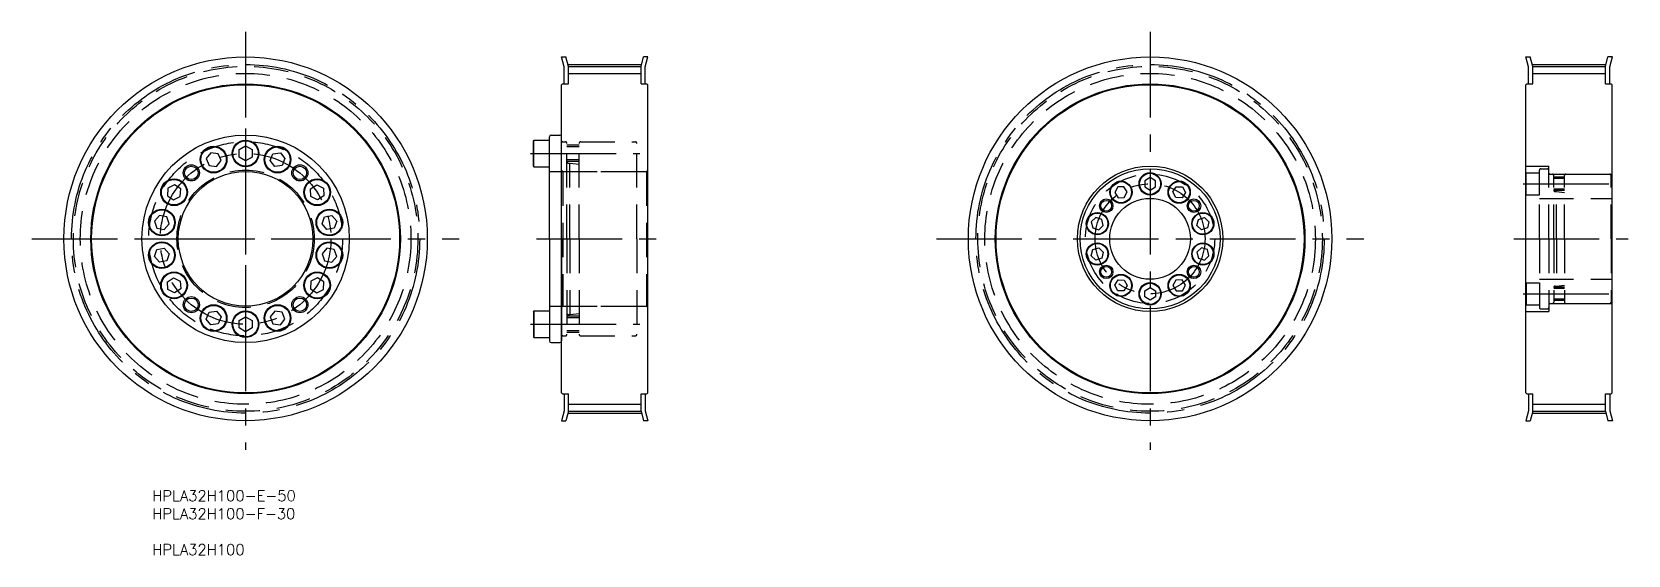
# Model space of a CAD drawing. Extents: x -30 to 563, y -15 to 179.
import ezdxf

# ---------------------------------------------------------------- set-up
doc = ezdxf.new("R2010")
doc.units = 0
doc.linetypes.add('CENTER', pattern=[50.8, 31.75, -6.35, 6.35, -6.35])
doc.linetypes.add('DASHED', pattern=[19.05, 12.7, -6.35])
doc.layers.get('0').update_dxf_attribs({"linetype": 'CONTINUOUS'})
doc.layers.add('CENTER', color=1, linetype='CENTER')
doc.styles.add('MISUMI', font='txt.shx')

# ---------------------------------------------------------------- blocks, each defined once
blk = doc.blocks.new('*U6')
at = {"color": 7, "linetype": 'CONTINUOUS', "style": 'MISUMI'}
for s, p in [('HPLA32H100-E-50', (15.05, 4.8)), ('HPLA32H100-F-30', (15.05, -1.87)), ('HPLA32H100', (15.05, -15.2))]:
    blk.add_text(s, height=4, dxfattribs=at).set_placement(p)

msp = doc.modelspace()

# ---------------------------------------------------------------- linework, layer by layer
at = {"color": 7, "linetype": 'CONTINUOUS'}
for p, q in [((168.02, 165.93), (167.02, 169.64)), ((167.02, 169.64), (168.68, 169.64)), ((169.62, 166.14), (168.68, 169.64)), ((169.62, 159.64), (169.62, 166.14)), ((169.62, 166.14), (196.62, 166.14)), ((196.62, 166.14), (197.56, 169.64)), ((196.62, 159.64), (196.62, 166.14)), ((199.21, 169.64), (197.56, 169.64)), ((198.22, 165.93), (199.21, 169.64)), ((526.28, 165.93), (525.28, 169.64)), ((525.28, 169.64), (526.94, 169.64)), ((527.88, 166.14), (526.94, 169.64)), ((527.88, 159.64), (527.88, 166.14)), ((527.88, 166.14), (554.88, 166.14)), ((554.88, 166.14), (555.81, 169.64)), ((554.88, 159.64), (554.88, 166.14)), ((557.47, 169.64), (555.81, 169.64)), ((556.48, 165.93), (557.47, 169.64)), ((168.02, 159.64), (168.02, 165.93)), ((198.22, 159.64), (198.22, 165.93)), ((526.28, 159.64), (526.28, 165.93)), ((556.48, 159.64), (556.48, 165.93)), ((167.42, 159.64), (167.12, 159.34)), ((167.12, 44.94), (167.12, 159.34)), ((167.42, 159.64), (169.62, 159.64)), ((196.62, 159.64), (198.82, 159.64)), ((199.12, 159.34), (198.82, 159.64)), ((199.12, 44.94), (199.12, 159.34)), ((525.68, 159.64), (525.38, 159.34)), ((525.38, 44.94), (525.38, 159.34)), ((525.68, 159.64), (527.88, 159.64)), ((554.88, 159.64), (557.08, 159.64)), ((557.38, 159.34), (557.08, 159.64)), ((557.38, 44.94), (557.38, 159.34)), ((47.33, 135.23), (49.73, 136.62)), ((49.73, 136.62), (52.13, 135.23)), ((156.62, 138.55), (156.76, 138.79)), ((156.62, 129.14), (156.62, 138.55)), ((156.76, 128.89), (156.76, 138.79)), ((156.76, 138.79), (162.62, 138.79)), ((162.62, 102.14), (162.62, 140.04)), ((162.62, 128.89), (162.62, 138.79)), ((162.62, 130.84), (162.62, 136.84)), ((163.22, 140.64), (166.52, 140.64)), ((167.12, 102.14), (167.12, 140.04)), ((36.81, 134.11), (35.11, 131.92)), ((35.11, 131.92), (36.15, 129.35)), ((39.56, 133.72), (36.81, 134.11)), ((38.19, 133.91), (38.19, 133.91)), ((38.87, 133.82), (38.87, 133.82)), ((38.89, 128.97), (40.6, 131.15)), ((40.6, 131.15), (39.56, 133.72)), ((47.33, 132.46), (47.33, 135.23)), ((49.73, 131.07), (47.33, 132.46)), ((52.13, 132.46), (49.73, 131.07)), ((52.13, 135.23), (52.13, 132.46)), ((58.86, 131.15), (59.9, 133.72)), ((60.56, 128.97), (58.86, 131.15)), ((59.9, 133.72), (62.64, 134.11)), ((62.64, 134.11), (64.35, 131.92)), ((64.35, 131.92), (63.31, 129.35)), ((36.15, 129.35), (38.89, 128.97)), ((63.31, 129.35), (60.56, 128.97)), ((156.62, 129.14), (156.76, 128.89)), ((156.76, 128.89), (162.62, 128.89)), ((385.74, 124.85), (383.74, 123.7)), ((387.74, 123.7), (385.74, 124.85)), ((20.82, 120.92), (20.67, 118.15)), ((23.29, 122.18), (20.82, 120.92)), ((25.61, 120.67), (23.29, 122.18)), ((25.47, 117.9), (25.61, 120.67)), ((73.84, 120.67), (76.17, 122.18)), ((73.99, 117.9), (73.84, 120.67)), ((76.17, 122.18), (78.64, 120.92)), ((78.64, 120.92), (78.78, 118.15)), ((373.7, 121.4), (372.62, 119.36)), ((372.62, 119.36), (373.84, 117.41)), ((376.01, 121.48), (373.7, 121.4)), ((377.24, 119.53), (376.01, 121.48)), ((376.15, 117.49), (377.24, 119.53)), ((383.74, 123.7), (383.74, 121.39)), ((383.74, 121.39), (385.74, 120.24)), ((385.74, 120.24), (387.74, 121.39)), ((387.74, 121.39), (387.74, 123.7)), ((394.24, 119.53), (395.46, 121.48)), ((395.32, 117.49), (394.24, 119.53)), ((395.46, 121.48), (397.77, 121.4)), ((398.86, 119.36), (397.63, 117.41)), ((397.77, 121.4), (398.86, 119.36)), ((20.67, 118.15), (23, 116.64)), ((23, 116.64), (25.47, 117.9)), ((76.46, 116.64), (73.99, 117.9)), ((78.78, 118.15), (76.46, 116.64)), ((373.84, 117.41), (376.15, 117.49)), ((397.63, 117.41), (395.32, 117.49)), ((17.71, 110.81), (15.89, 108.72)), ((15.89, 108.72), (16.79, 106.1)), ((20.43, 110.28), (17.71, 110.81)), ((19.51, 105.57), (21.33, 107.66)), ((21.33, 107.66), (20.43, 110.28)), ((78.13, 107.66), (79.03, 110.28)), ((79.94, 105.57), (78.13, 107.66)), ((79.03, 110.28), (81.75, 110.81)), ((81.75, 110.81), (83.57, 108.72)), ((83.57, 108.72), (82.66, 106.1)), ((365.57, 110.01), (363.91, 108.4)), ((363.91, 108.4), (364.47, 106.16)), ((367.79, 109.37), (365.57, 110.01)), ((366.69, 105.53), (368.35, 107.13)), ((368.35, 107.13), (367.79, 109.37)), ((403.13, 107.13), (403.69, 109.37)), ((404.79, 105.53), (403.13, 107.13)), ((403.69, 109.37), (405.91, 110.01)), ((405.91, 110.01), (407.57, 108.4)), ((407.57, 108.4), (407.01, 106.16)), ((16.79, 106.1), (19.51, 105.57)), ((82.66, 106.1), (79.94, 105.57)), ((162.62, 102.14), (162.62, 64.24)), ((167.12, 102.14), (167.12, 64.24)), ((364.47, 106.16), (366.69, 105.53)), ((407.01, 106.16), (404.79, 105.53)), ((15.89, 95.57), (16.79, 98.19)), ((17.71, 93.48), (15.89, 95.57)), ((16.79, 98.19), (19.51, 98.72)), ((19.51, 98.72), (21.33, 96.62)), ((21.33, 96.62), (20.43, 94)), ((79.94, 98.72), (78.13, 96.62)), ((78.13, 96.62), (79.03, 94)), ((82.66, 98.19), (79.94, 98.72)), ((81.75, 93.48), (83.57, 95.57)), ((83.57, 95.57), (82.66, 98.19)), ((363.91, 95.88), (364.47, 98.13)), ((365.57, 94.28), (363.91, 95.88)), ((364.47, 98.13), (366.69, 98.76)), ((367.79, 94.92), (365.57, 94.28)), ((366.69, 98.76), (368.35, 97.16)), ((368.35, 97.16), (367.79, 94.92)), ((404.79, 98.76), (403.13, 97.16)), ((403.13, 97.16), (403.69, 94.92)), ((403.69, 94.92), (405.91, 94.28)), ((407.01, 98.13), (404.79, 98.76)), ((405.91, 94.28), (407.57, 95.88)), ((407.57, 95.88), (407.01, 98.13)), ((20.43, 94), (17.71, 93.48)), ((79.03, 94), (81.75, 93.48)), ((20.67, 86.14), (23, 87.65)), ((20.82, 83.37), (20.67, 86.14)), ((23.29, 82.11), (20.82, 83.37)), ((23, 87.65), (25.47, 86.39)), ((25.61, 83.62), (23.29, 82.11)), ((25.47, 86.39), (25.61, 83.62)), ((73.99, 86.39), (73.84, 83.62)), ((73.84, 83.62), (76.17, 82.11)), ((76.46, 87.65), (73.99, 86.39)), ((76.17, 82.11), (78.64, 83.37)), ((78.78, 86.14), (76.46, 87.65)), ((78.64, 83.37), (78.78, 86.14)), ((372.62, 84.92), (373.84, 86.88)), ((373.7, 82.89), (372.62, 84.92)), ((373.84, 86.88), (376.15, 86.8)), ((377.24, 84.76), (376.01, 82.81)), ((376.15, 86.8), (377.24, 84.76)), ((383.74, 82.9), (385.74, 84.05)), ((385.74, 84.05), (387.74, 82.9)), ((395.32, 86.8), (394.24, 84.76)), ((394.24, 84.76), (395.46, 82.81)), ((397.63, 86.88), (395.32, 86.8)), ((398.86, 84.92), (397.63, 86.88)), ((397.77, 82.89), (398.86, 84.92)), ((376.01, 82.81), (373.7, 82.89)), ((383.74, 80.59), (383.74, 82.9)), ((385.74, 79.44), (383.74, 80.59)), ((387.74, 80.59), (385.74, 79.44)), ((387.74, 82.9), (387.74, 80.59)), ((395.46, 82.81), (397.77, 82.89)), ((35.11, 72.37), (36.15, 74.94)), ((36.81, 70.18), (35.11, 72.37)), ((36.15, 74.94), (38.89, 75.32)), ((38.89, 75.32), (40.6, 73.14)), ((40.6, 73.14), (39.56, 70.57)), ((47.33, 71.83), (49.73, 73.22)), ((47.33, 69.06), (47.33, 71.83)), ((49.73, 73.22), (52.13, 71.83)), ((52.13, 71.83), (52.13, 69.06)), ((60.56, 75.32), (58.86, 73.14)), ((58.86, 73.14), (59.9, 70.57)), ((63.31, 74.94), (60.56, 75.32)), ((62.64, 70.18), (64.35, 72.37)), ((64.35, 72.37), (63.31, 74.94)), ((156.62, 75.15), (156.76, 75.39)), ((156.62, 75.15), (156.62, 65.74)), ((156.76, 75.39), (156.76, 65.49)), ((156.76, 75.39), (162.62, 75.39)), ((162.62, 75.39), (162.62, 65.49)), ((162.62, 73.44), (162.62, 67.44)), ((39.56, 70.57), (36.81, 70.18)), ((49.73, 67.67), (47.33, 69.06)), ((52.13, 69.06), (49.73, 67.67)), ((59.9, 70.57), (62.64, 70.18)), ((156.62, 65.74), (156.76, 65.49)), ((156.76, 65.49), (162.62, 65.49)), ((163.22, 63.64), (166.52, 63.64)), ((167.12, 44.94), (167.42, 44.64)), ((167.42, 44.64), (169.62, 44.64)), ((168.02, 44.64), (168.02, 38.36)), ((169.62, 38.15), (169.62, 44.64)), ((196.62, 44.64), (198.82, 44.64)), ((196.62, 38.15), (196.62, 44.64)), ((198.22, 44.64), (198.22, 38.36)), ((198.82, 44.64), (199.12, 44.94)), ((525.38, 44.94), (525.68, 44.64)), ((525.68, 44.64), (527.88, 44.64)), ((526.28, 44.64), (526.28, 38.36)), ((527.88, 38.15), (527.88, 44.64)), ((554.88, 44.64), (557.08, 44.64)), ((554.88, 38.15), (554.88, 44.64)), ((556.48, 44.64), (556.48, 38.36)), ((557.08, 44.64), (557.38, 44.94)), ((168.02, 38.36), (167.02, 34.64)), ((169.62, 38.15), (168.68, 34.64)), ((169.62, 38.15), (196.62, 38.15)), ((196.62, 38.15), (197.56, 34.64)), ((198.22, 38.36), (199.21, 34.64)), ((526.28, 38.36), (525.28, 34.64)), ((527.88, 38.15), (526.94, 34.64)), ((527.88, 38.15), (554.88, 38.15)), ((554.88, 38.15), (555.81, 34.64)), ((556.48, 38.36), (557.47, 34.64)), ((167.02, 34.64), (168.68, 34.64)), ((199.21, 34.64), (197.56, 34.64)), ((525.28, 34.64), (526.94, 34.64)), ((557.47, 34.64), (555.81, 34.64))]:
    msp.add_line(p, q, dxfattribs=at)
at = {"color": 3, "linetype": 'CONTINUOUS'}
for p, q in [((169.62, 163.55), (196.62, 163.55)), ((527.88, 163.55), (554.88, 163.55)), ((169.62, 40.74), (196.62, 40.74)), ((527.88, 40.74), (554.88, 40.74))]:
    msp.add_line(p, q, dxfattribs=at)
at = {"color": 3, "linetype": 'DASHED'}
for p, q in [((167.53, 138.14), (168.52, 138.14)), ((169.12, 102.14), (169.12, 137.54)), ((173.62, 136.84), (169.12, 136.84)), ((173.62, 102.14), (173.62, 137.54)), ((174.22, 138.14), (194.52, 138.14)), ((195.12, 102.14), (195.12, 137.54)), ((173.62, 136.24), (169.12, 136.24)), ((173.62, 131.44), (169.12, 131.44)), ((173.62, 130.84), (169.12, 130.84)), ((162.62, 127.14), (195.12, 127.14)), ((167.12, 127.64), (167.62, 127.14)), ((167.62, 127.14), (167.62, 77.14)), ((167.62, 127.14), (198.62, 127.14)), ((169.53, 130.26), (170.12, 130.26)), ((170.12, 102.14), (170.12, 130.26)), ((170.12, 130.26), (173.62, 129.87)), ((199.12, 127.64), (198.62, 127.14)), ((198.62, 127.14), (198.62, 77.14)), ((525.38, 129.14), (533.88, 129.14)), ((525.38, 126.47), (525.49, 126.67)), ((525.38, 118.62), (525.38, 126.47)), ((525.49, 118.42), (525.49, 126.67)), ((525.49, 126.67), (530.38, 126.67)), ((530.38, 102.14), (530.38, 127.64)), ((530.38, 118.42), (530.38, 126.67)), ((530.38, 120.04), (530.38, 125.04)), ((530.88, 128.14), (533.38, 128.14)), ((533.88, 126.14), (533.88, 129.14)), ((533.88, 102.14), (533.88, 127.64)), ((533.88, 126.14), (557.38, 126.14)), ((534.29, 126.14), (535.18, 126.14)), ((535.68, 102.14), (535.68, 125.64)), ((539.68, 125.04), (535.68, 125.04)), ((539.68, 124.54), (535.68, 124.54)), ((539.68, 102.14), (539.68, 125.64)), ((540.18, 126.14), (556.48, 126.14)), ((556.98, 102.14), (556.98, 125.64)), ((525.38, 118.62), (525.49, 118.42)), ((539.68, 120.54), (535.68, 120.54)), ((539.68, 120.04), (535.68, 120.04)), ((536.28, 119.67), (536.68, 119.67)), ((536.68, 102.14), (536.68, 119.67)), ((536.68, 119.67), (539.68, 119.33)), ((525.49, 118.42), (530.38, 118.42)), ((530.38, 117.14), (556.98, 117.14)), ((530.38, 114.89), (530.38, 114.89)), ((530.38, 108.52), (530.38, 108.52)), ((169.12, 102.14), (169.12, 66.74)), ((170.12, 102.14), (170.12, 74.03)), ((173.62, 102.14), (173.62, 66.74)), ((195.12, 102.14), (195.12, 66.74)), ((530.38, 102.14), (530.38, 76.64)), ((533.88, 102.14), (533.88, 76.64)), ((535.68, 102.14), (535.68, 78.64)), ((536.68, 102.14), (536.68, 84.62)), ((539.68, 102.14), (539.68, 78.64)), ((556.98, 102.14), (556.98, 78.64)), ((525.38, 85.67), (525.49, 85.87)), ((525.38, 85.67), (525.38, 77.82)), ((525.49, 85.87), (525.49, 77.62)), ((525.49, 85.87), (530.38, 85.87)), ((530.38, 87.14), (556.98, 87.14)), ((530.38, 85.87), (530.38, 77.62)), ((530.38, 84.24), (530.38, 79.24)), ((539.68, 84.24), (535.68, 84.24)), ((539.68, 83.74), (535.68, 83.74)), ((536.28, 84.62), (536.68, 84.62)), ((536.68, 84.62), (539.68, 84.96)), ((162.62, 77.14), (195.12, 77.14)), ((167.12, 76.64), (167.62, 77.14)), ((167.62, 77.14), (198.62, 77.14)), ((199.12, 76.64), (198.62, 77.14)), ((525.38, 77.82), (525.49, 77.62)), ((525.49, 77.62), (530.38, 77.62)), ((533.88, 78.14), (533.88, 75.14)), ((533.88, 78.14), (557.38, 78.14)), ((534.29, 78.14), (535.18, 78.14)), ((539.68, 79.74), (535.68, 79.74)), ((539.68, 79.24), (535.68, 79.24)), ((540.18, 78.14), (556.48, 78.14)), ((173.62, 73.44), (169.12, 73.44)), ((173.62, 72.84), (169.12, 72.84)), ((169.53, 74.03), (170.12, 74.03)), ((170.12, 74.03), (173.62, 74.42)), ((525.38, 75.14), (533.88, 75.14)), ((530.88, 76.14), (533.38, 76.14)), ((167.53, 66.14), (168.52, 66.14)), ((173.62, 68.04), (169.12, 68.04)), ((173.62, 67.44), (169.12, 67.44)), ((174.22, 66.14), (194.52, 66.14))]:
    msp.add_line(p, q, dxfattribs=at)
at = {"color": 7, "linetype": 'CONTINUOUS'}
for centre, radius in [((49.73, 102.14), 67.5), ((385.74, 102.14), 67.5), ((49.73, 102.14), 57.5), ((49.73, 102.14), 57.2), ((385.74, 102.14), 57.5), ((385.74, 102.14), 57.2), ((49.73, 102.14), 38.5), ((37.85, 131.54), 4.95), ((49.73, 133.84), 4.95), ((49.73, 133.84), 4.71), ((61.6, 131.54), 4.95), ((37.85, 131.54), 4.71), ((61.6, 131.54), 4.71), ((49.73, 102.14), 25), ((29.56, 126.61), 2.5), ((69.89, 126.61), 2.5), ((385.74, 102.14), 27), ((385.74, 102.14), 26), ((385.74, 122.54), 4.12), ((385.74, 122.54), 3.92), ((23.14, 119.41), 4.95), ((23.14, 119.41), 4.71), ((76.31, 119.41), 4.95), ((76.31, 119.41), 4.71), ((374.93, 119.44), 4.12), ((374.93, 119.44), 3.92), ((396.55, 119.44), 4.12), ((396.55, 119.44), 3.92), ((18.61, 108.19), 4.95), ((18.61, 108.19), 4.71), ((80.85, 108.19), 4.95), ((80.85, 108.19), 4.71), ((369.45, 114.42), 2.5), ((369.45, 114.42), 2), ((385.74, 102.14), 15), ((402.03, 114.42), 2.5), ((402.03, 114.42), 2), ((366.13, 107.77), 4.12), ((366.13, 107.77), 3.92), ((405.35, 107.77), 4.12), ((405.35, 107.77), 3.92), ((18.61, 96.1), 4.95), ((80.85, 96.1), 4.95), ((18.61, 96.1), 4.71), ((80.85, 96.1), 4.71), ((366.13, 96.52), 4.12), ((366.13, 96.52), 3.92), ((405.35, 96.52), 4.12), ((405.35, 96.52), 3.92), ((23.14, 84.88), 4.95), ((23.14, 84.88), 4.71), ((76.31, 84.88), 4.95), ((76.31, 84.88), 4.71), ((369.45, 89.87), 2.5), ((369.45, 89.87), 2), ((374.93, 84.84), 4.12), ((396.55, 84.84), 4.12), ((402.03, 89.87), 2.5), ((402.03, 89.87), 2), ((374.93, 84.84), 3.92), ((385.74, 81.74), 4.12), ((385.74, 81.74), 3.92), ((396.55, 84.84), 3.92), ((29.56, 77.68), 2.5), ((37.85, 72.75), 4.95), ((37.85, 72.75), 4.71), ((61.6, 72.75), 4.95), ((61.6, 72.75), 4.71), ((69.89, 77.68), 2.5), ((49.73, 70.44), 4.95), ((49.73, 70.44), 4.71)]:
    msp.add_circle(centre, radius, dxfattribs=at)
at = {"color": 3, "linetype": 'DASHED'}
for centre, radius in [((49.73, 102.14), 63.99), ((385.74, 102.14), 63.99), ((49.73, 102.14), 61.4), ((385.74, 102.14), 61.4), ((49.73, 102.14), 36), ((49.73, 102.14), 25.5), ((385.74, 102.14), 24)]:
    msp.add_circle(centre, radius, dxfattribs=at)
at = {"color": 3}
for centre in [(29.56, 126.61), (69.89, 126.61), (29.56, 77.68), (69.89, 77.68)]:
    msp.add_circle(centre, 3, dxfattribs=at)
at = {"color": 7, "linetype": 'CONTINUOUS'}
for centre, start, end in [((163.22, 140.04), 90, 180), ((166.52, 140.04), 0, 90), ((163.22, 64.24), 179.99855, 269.99854), ((166.52, 64.24), 270, 0)]:
    msp.add_arc(centre, 0.6, start, end, dxfattribs=at)
at = {"color": 3, "linetype": 'DASHED'}
for centre, radius, start, end in [((167.53, 138.55), 0.41, 180, 270), ((168.52, 137.54), 0.6, 0, 90), ((174.22, 137.54), 0.6, 90, 180), ((194.52, 137.54), 0.6, 0, 90), ((169.53, 130.67), 0.41, 180, 270), ((530.88, 127.64), 0.5, 90, 180.00087), ((533.38, 127.64), 0.5, 0, 90), ((534.29, 126.55), 0.41, 180, 270), ((535.18, 125.64), 0.5, 0, 90), ((540.18, 125.64), 0.5, 90, 180), ((556.48, 125.64), 0.5, 0, 90), ((536.28, 120.27), 0.6, 180, 270), ((536.28, 84.02), 0.6, 90, 180), ((534.29, 77.73), 0.41, 90, 180), ((535.18, 78.64), 0.5, 270, 0), ((540.18, 78.64), 0.5, 180, 270), ((556.48, 78.64), 0.5, 270, 0), ((169.53, 73.62), 0.41, 90, 180), ((530.88, 76.64), 0.5, 179.99913, 270), ((533.38, 76.64), 0.5, 270, 0), ((167.53, 65.73), 0.41, 90, 180), ((168.52, 66.74), 0.6, 270, 0), ((174.22, 66.74), 0.6, 180, 270), ((194.52, 66.74), 0.6, 270, 0)]:
    msp.add_arc(centre, radius, start, end, dxfattribs=at)
at = {"layer": 'CENTER', "color": 1, "linetype": 'CENTER'}
for p, q in [((49.73, 178.91), (49.73, 23.88)), ((385.74, 178.91), (385.74, 23.88)), ((169.62, 166.82), (196.62, 166.82)), ((527.88, 166.82), (554.88, 166.82)), ((49.73, 143.14), (49.73, 61.14)), ((155.62, 133.84), (196.12, 133.84)), ((524.38, 122.54), (557.98, 122.54)), ((-29.65, 102.14), (129.09, 102.14)), ((8.73, 102.14), (90.73, 102.14)), ((157.84, 102.14), (204.12, 102.14)), ((306.36, 102.14), (465.1, 102.14)), ((520.83, 102.14), (563.31, 102.14)), ((524.38, 81.74), (557.98, 81.74)), ((155.62, 70.44), (196.12, 70.44)), ((169.62, 37.46), (196.62, 37.46)), ((527.88, 37.46), (554.88, 37.46))]:
    msp.add_line(p, q, dxfattribs=at)
for centre, radius in [((49.73, 102.14), 64.68), ((385.74, 102.14), 64.68), ((49.73, 102.14), 31.7), ((385.74, 102.14), 20.4)]:
    msp.add_circle(centre, radius, dxfattribs=at)

# ---------------------------------------------------------------- block references
at = {"color": 7, "linetype": 'CONTINUOUS'}
msp.add_blockref('*U6', (0, 0), dxfattribs=at)

doc.saveas('drawing.dxf')
